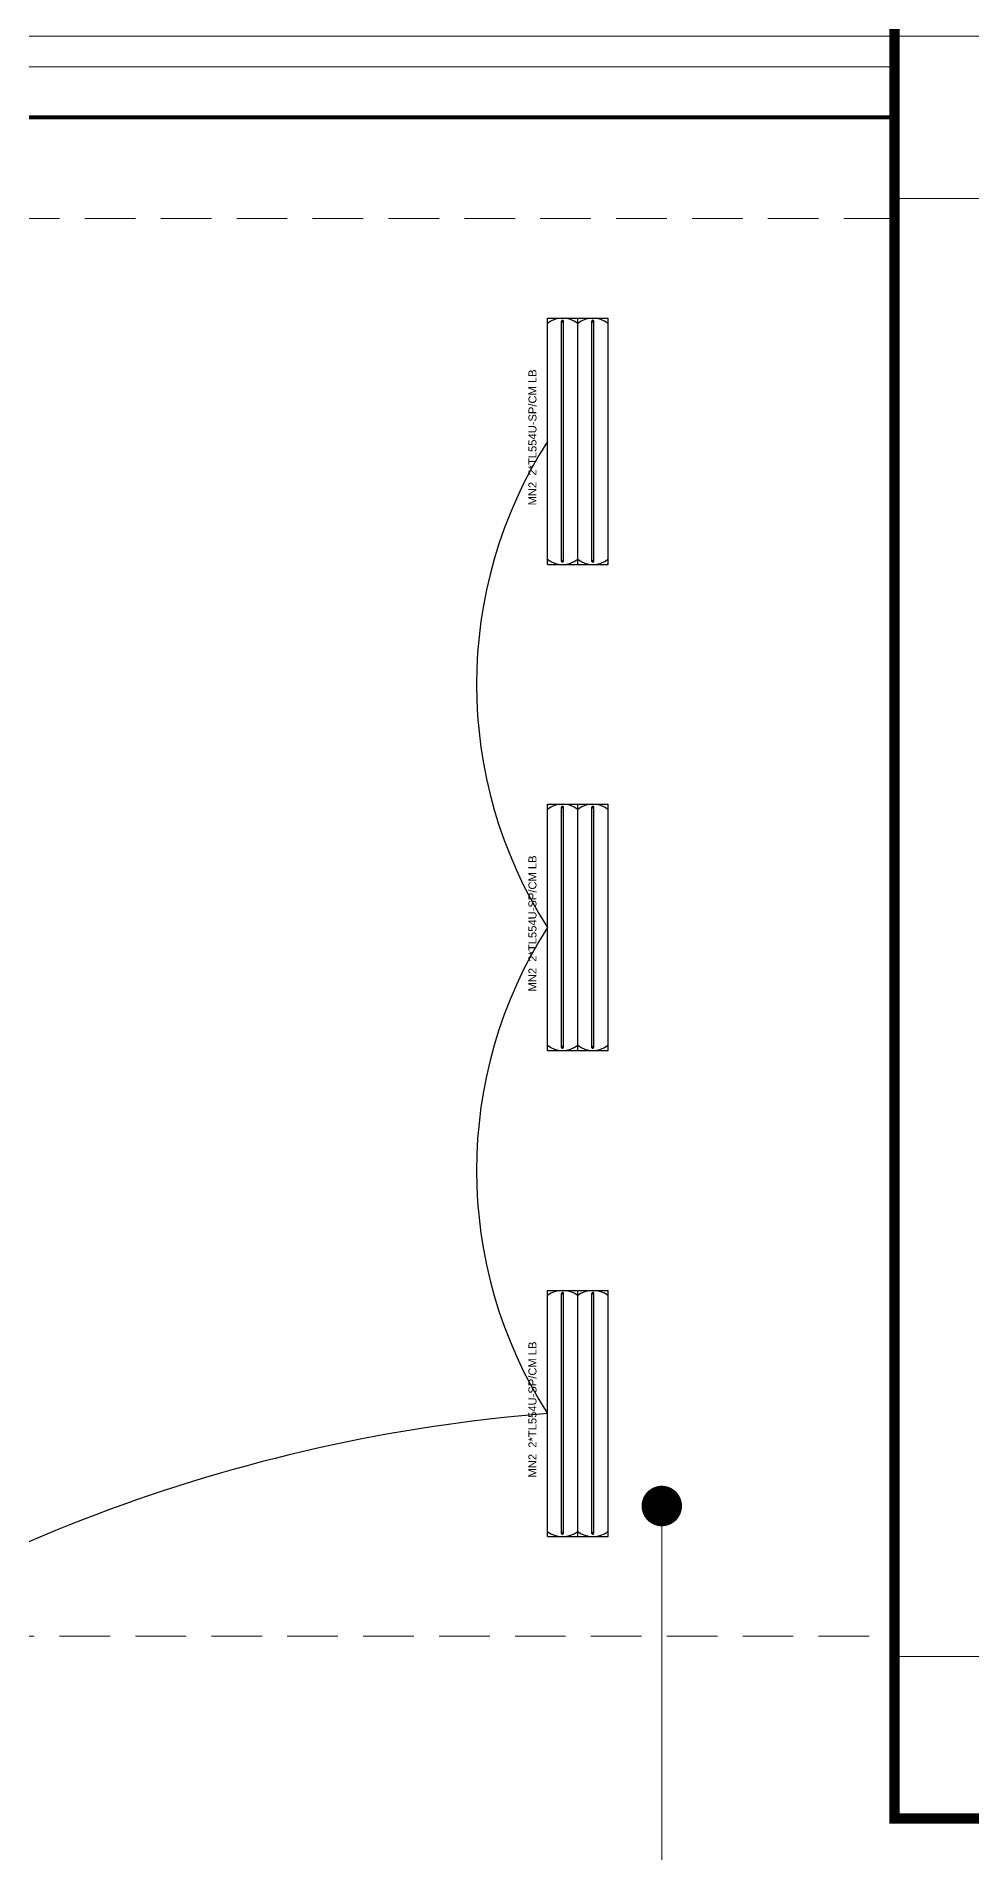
# Model space of a CAD drawing. Header units: metres. Extents: x -13316 to 152404, y -3899 to 30226.
# Drawn here: x 59556 to 60018, y 1103 to 2000 of the extents above; entities that cross this region are included whole.
import ezdxf

# ---------------------------------------------------------------- set-up
doc = ezdxf.new("R2010")
doc.units = ezdxf.units.M
doc.header["$LTSCALE"] = 100
doc.header["$MEASUREMENT"] = 0
doc.linetypes.add('DOT2', pattern=[0.125, 0, -0.125])
doc.linetypes.add('HIDDEN', pattern=[0.375, 0.25, -0.125])
doc.layers.get('0').update_dxf_attribs({"color": 9, "lineweight": 9})
for name, color, linetype, lineweight in [('00', 9, 'Continuous', 9), ('01', 9, 'Continuous', 9), ('06D', 9, 'Continuous', 9), ('20', 9, 'DOT2', 9), ('21_mahal200', 9, 'Continuous', 9), ('E-2x54 W SIVAÜSTÜ FLUORESAN YÜKSEK TAVAN ARMATÜRÜ', 7, 'Continuous', 30), ('E-KABLO', 7, 'Continuous', 30)]:
    doc.layers.add(name, color=color, linetype=linetype, lineweight=lineweight)
doc.styles.add('Arial', font='arial.ttf', dxfattribs={"height": 2.5})
doc.styles.add('MuuM_TEXT-STANDART', font='ARIALN.TTF')
doc.dimstyles.new('MuuM_DIM200', dxfattribs={"dimscale": 20, "dimtxt": 2, "dimasz": 1, "dimexe": 1, "dimexo": 1, "dimgap": 1, "dimtad": 1, "dimdec": 1, "dimrnd": 0.5, "dimdsep": 46, "dimtxsty": 'MuuM_TEXT-STANDART', "dimblk": 'ARCHTICK', "dimcen": 0, "dimdle": 0.15, "dimclrd": 256, "dimclre": 256, "dimclrt": 256, "dimadec": 0, "dimazin": 0, "dimtfac": 5, "dimtdec": 1, "dimtix": 1, "dimtmove": 2, "dimatfit": 3, "dimldrblk": 'DOT', "dimfxl": 3, "dimfxlon": 1, "dimtolj": 1, "dimlwd": -1, "dimlwe": -1, "dimarcsym": 0})

# ---------------------------------------------------------------- blocks, each defined once
blk = doc.blocks.new('2x54 W SIVAÜSTÜ FLUORESAN YÜKSEK TAVAN ARMATÜRÜ')
at = {"layer": 'E-2x54 W SIVAÜSTÜ FLUORESAN YÜKSEK TAVAN ARMATÜRÜ', "color": 4}
for p, q in [((-60.8, 15), (-60.8, -15)), ((-60.8, 15), (60.8, 15)), ((60.8, 15), (60.8, 0)), ((-60, 0), (-15, 0)), ((15, 0), (60, 0)), ((60.8, 0), (60.8, -15)), ((-60.8, -15), (60.8, -15))]:
    blk.add_line(p, q, dxfattribs=at)
at = {"layer": 'E-2x54 W SIVAÜSTÜ FLUORESAN YÜKSEK TAVAN ARMATÜRÜ', "color": 7}
for p, q in [((-60.8, 0), (60.8, 0)), ((-59.27, 8.01), (59.32, 8.01)), ((-59.16, 7.01), (59.44, 7)), ((-59.27, -6.99), (59.32, -6.99)), ((-59.16, -7.99), (59.44, -8))]:
    blk.add_line(p, q, dxfattribs=at)
for centre in [(-59.23, 7.63), (-59.23, 7.33), (59.36, 7.63), (59.36, 7.33), (-59.23, -7.37), (-59.23, -7.67), (59.36, -7.37), (59.36, -7.67)]:
    blk.add_circle(centre, 0.11, dxfattribs=at)
for centre, radius, start, end in [((-48.66, 7.5), 12.14, 141.85995, 218.14005), ((48.66, 7.5), 12.14, 321.85995, 38.14005), ((-59.12, 7.51), 0.515, 106.86737, 266.76121), ((-59.32, 7.49), 0.519, 289.2244, 84.40418), ((59.47, 7.51), 0.515, 106.86737, 266.76121), ((59.27, 7.49), 0.519, 289.2244, 84.40418), ((-48.66, -7.5), 12.14, 141.85995, 218.14005), ((-59.12, -7.49), 0.515, 106.86737, 266.76121), ((-59.32, -7.51), 0.519, 289.2244, 84.40418), ((48.66, -7.5), 12.14, 321.85995, 38.14005), ((59.47, -7.49), 0.515, 106.86737, 266.76121), ((59.27, -7.51), 0.519, 289.2244, 84.40418)]:
    blk.add_arc(centre, radius, start, end, dxfattribs=at)
at = {"layer": 'E-2x54 W SIVAÜSTÜ FLUORESAN YÜKSEK TAVAN ARMATÜRÜ', "color": 7, "style": 'Arial'}
blk.add_text('MN2  2*TL554U-SP/CM LB', height=3.9508, dxfattribs=at).set_placement((-31.61, 20.4))
blk = doc.blocks.new('p-kolon_80x80')
blk.add_lwpolyline([(-40, -40), (40, -40), (40, 40), (-40, 40)], close=True)
blk = doc.blocks.new('1.bod.mimari.elk')
at = {"layer": '01'}
for p in [(3700, -6990), (3700, -7790)]:
    blk.add_blockref('p-kolon_80x80', p, dxfattribs=at)
blk = doc.blocks.new('p-işyeri')
at = {"color": 0, "const_width": 2}
blk.add_lwpolyline([(200, 0), (200, 700), (-200, 700), (-200, 0)], close=True, dxfattribs=at)
blk = doc.blocks.new('_ArchTick')
at = {"color": 0, "linetype": 'ByBlock', "const_width": 0.15}
blk.add_lwpolyline([(-0.5, -0.5), (0.5, 0.5)], dxfattribs=at)
blk = doc.blocks.new('_Dot')
at = {"color": 0, "linetype": 'ByBlock', "lineweight": -2}
blk.add_line((-0.5, 0), (-1, 0), dxfattribs=at)
at = {"color": 0, "linetype": 'ByBlock', "const_width": 0.5}
blk.add_lwpolyline([(-0.25, 0, 1), (0.25, 0, 1)], format="xyb", close=True, dxfattribs=at)
blk = doc.blocks.new('1.bod.mimari1.elk')
at = {"layer": '00'}
blk.add_lwpolyline([(3040, -6965), (3660, -6965), (3660, -6950), (3040, -6950)], close=True, dxfattribs=at)
at = {"layer": '20', "ltscale": 2, "const_width": 5}
blk.add_lwpolyline([(4440, -7830), (3660, -7830), (3660, -4550), (4440, -4550)], close=True, dxfattribs=at)
at = {"layer": '20', "linetype": 'HIDDEN'}
blk.add_lwpolyline([(3060, -7740), (3660, -7740), (3660, -7040), (3060, -7040)], close=True, dxfattribs=at)
at = {"layer": '06D', "color": 89, "linetype": 'HIDDEN', "true_color": 0x2e4d23, "rotation": 90}
blk.add_blockref('p-işyeri', (3660, -6790), dxfattribs=at)
at = {"layer": '21_mahal200'}
blk.add_leader([(3545.02, -7675.68), (3545.02, -7981.68)], dimstyle='MuuM_DIM200', override={"dimasz": 1, "dimfxl": 10}, dxfattribs=at)

msp = doc.modelspace()

# ---------------------------------------------------------------- linework, layer by layer
at = {"layer": 'E-KABLO', "color": 6}
for centre, radius, start, end in [((59996.71, 1680), 223.21, 147.47944, 212.52056), ((59996.71, 1440), 223.21, 147.47944, 212.52056), ((59873.01, 508.79), 813.77, 94.54664, 126.84757)]:
    msp.add_arc(centre, radius, start, end, dxfattribs=at)

# ---------------------------------------------------------------- block references
at = {"layer": '06D'}
for name in ['1.bod.mimari.elk', '1.bod.mimari1.elk']:
    msp.add_blockref(name, (56320, 8950), dxfattribs=at)
at = {"layer": 'E-2x54 W SIVAÜSTÜ FLUORESAN YÜKSEK TAVAN ARMATÜRÜ', "color": 6, "rotation": 90}
for p in [(59823.5, 1800), (59823.5, 1560), (59823.5, 1320)]:
    msp.add_blockref('2x54 W SIVAÜSTÜ FLUORESAN YÜKSEK TAVAN ARMATÜRÜ', p, dxfattribs=at)

doc.saveas('drawing.dxf')
